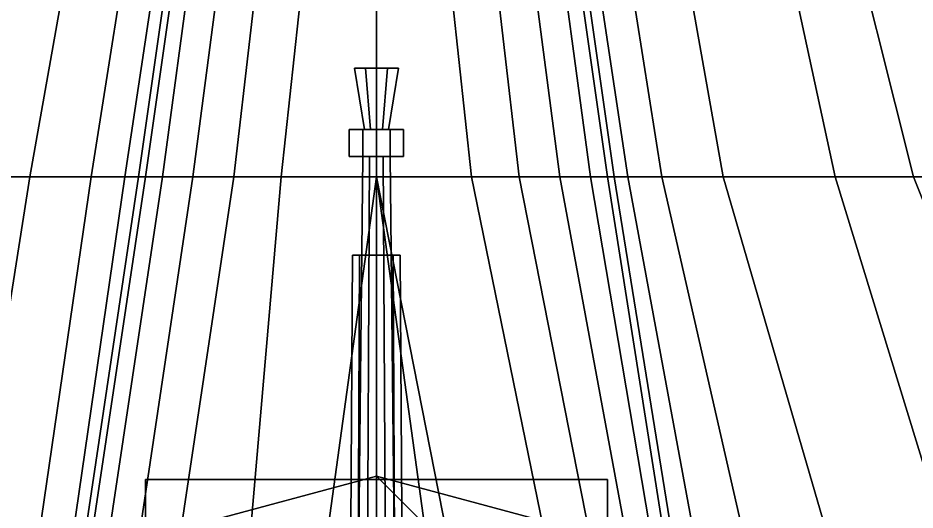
# Model space of a CAD drawing. Header units: millimetres. Extents: x -3.8 to 3.8, y -36.3 to 63.6.
# Drawn here: x -1.055 to 1.585, y 29.2 to 30.648 of the extents above; entities that cross this region are included whole.
import ezdxf

# ---------------------------------------------------------------- set-up
doc = ezdxf.new("R2010")
doc.units = ezdxf.units.MM
for name, color, linetype in [('gun', 1, 'Continuous'), ('superstructure', 3, 'Continuous'), ('turret', 2, 'Continuous')]:
    doc.layers.add(name, color=color, linetype=linetype)

msp = doc.modelspace()

# ---------------------------------------------------------------- linework, layer by layer
for points in [[(-1.239999999999999, 32.77, 3.510000000000002), (-0.929999999999997, 32.77, 3.010000000000002), (-1.580000000000074, 30.18, 3.010000000000002), (-1.96000000000007, 30.18, 3.400000000000003)], [(-0.929999999999997, 32.77, 3.010000000000002), (-0.7900000000000107, 32.77, 2.720000000000003), (-1.350000000000056, 30.18, 2.720000000000003), (-1.580000000000074, 30.18, 3.010000000000002)], [(-0.7900000000000107, 32.77, 2.720000000000003), (-0.5599999999999925, 32.77, 1.960000000000001), (-1.020000000000072, 30.18, 1.960000000000001), (-1.350000000000056, 30.18, 2.720000000000003)], [(-0.5599999999999925, 32.77, 1.960000000000001), (-0.4299999999999971, 32.77, 1.290000000000003), (-0.8400000000000653, 30.18, 1.290000000000003), (-1.020000000000072, 30.18, 1.960000000000001)], [(-0.4299999999999971, 32.77, 1.290000000000003), (-0.350000000000013, 32.77, 0.27), (-0.7400000000000425, 30.18, 0.27), (-0.8400000000000653, 30.18, 1.290000000000003)], [(-0.350000000000013, 32.77, 0.27), (-0.3300000000000312, 32.77), (-0.7000000000000789, 30.18), (-0.7400000000000425, 30.18, 0.27)], [(-0.3300000000000312, 32.77), (-0.3099999999999926, 32.77, -0.2700000000000027), (-0.6800000000000402, 30.18, -0.2700000000000027), (-0.7000000000000789, 30.18)], [(-0.3099999999999926, 32.77, -0.2700000000000027), (-0.2800000000000198, 32.77, -0.5699999999999998), (-0.6300000000000289, 30.18, -0.5699999999999998), (-0.6800000000000402, 30.18, -0.2700000000000027)], [(-0.2800000000000198, 32.77, -0.5699999999999998), (-0.1999999999999789, 32.77, -0.8199999999999998), (-0.5400000000000539, 30.18, -0.8199999999999998), (-0.6300000000000289, 30.18, -0.5699999999999998)], [(-0.1999999999999789, 32.77, -0.8199999999999998), (-0.1199999999999948, 32.77, -0.9199999999999995), (-0.4200000000000493, 30.18, -1.009999999999999), (-0.5400000000000539, 30.18, -0.8199999999999998)], [(-0.1199999999999948, 32.77, -0.9199999999999995), (9.730683598295486e-15, 32.77, -1.009999999999999), (-0.280000000000063, 30.18, -1.159999999999998), (-0.4200000000000493, 30.18, -1.009999999999999)], [(9.730683598295486e-15, 32.77, -1.009999999999999), (9.708809819465591e-15, 32.77, -1.009999999999999), (-3.342461832485377e-14, 30.18, -1.269999999999999), (-0.280000000000063, 30.18, -1.159999999999998)], [(0.2799999999999962, 30.18, -1.159999999999998), (-3.342461832485377e-14, 30.18, -1.269999999999999), (9.708809819465591e-15, 32.77, -1.009999999999999), (9.786194749526744e-15, 32.77, -1.009999999999999)], [(0.4199999999999826, 30.18, -1.009999999999999), (0.2799999999999962, 30.18, -1.159999999999998), (9.786194749526744e-15, 32.77, -1.009999999999999), (0.1200000000000143, 32.77, -0.9199999999999995)], [(0.539999999999987, 30.18, -0.8199999999999998), (0.4199999999999826, 30.18, -1.009999999999999), (0.1200000000000143, 32.77, -0.9199999999999995), (0.1999999999999984, 32.77, -0.8199999999999998)], [(0.629999999999962, 30.18, -0.5699999999999998), (0.539999999999987, 30.18, -0.8199999999999998), (0.1999999999999984, 32.77, -0.8199999999999998), (0.2800000000000393, 32.77, -0.5699999999999998)], [(0.6799999999999734, 30.18, -0.2700000000000027), (0.629999999999962, 30.18, -0.5699999999999998), (0.2800000000000393, 32.77, -0.5699999999999998), (0.310000000000012, 32.77, -0.2700000000000027)], [(0.7000000000000121, 30.18), (0.6799999999999734, 30.18, -0.2700000000000027), (0.310000000000012, 32.77, -0.2700000000000027), (0.3300000000000507, 32.77)], [(0.7399999999999757, 30.18, 0.27), (0.7000000000000121, 30.18), (0.3300000000000507, 32.77), (0.3500000000000325, 32.77, 0.27)], [(0.8399999999999984, 30.18, 1.290000000000003), (0.7399999999999757, 30.18, 0.27), (0.3500000000000325, 32.77, 0.27), (0.4300000000000166, 32.77, 1.290000000000003)], [(1.020000000000005, 30.18, 1.960000000000001), (0.8399999999999984, 30.18, 1.290000000000003), (0.4300000000000166, 32.77, 1.290000000000003), (0.560000000000012, 32.77, 1.960000000000001)], [(1.349999999999989, 30.18, 2.720000000000003), (1.020000000000005, 30.18, 1.960000000000001), (0.560000000000012, 32.77, 1.960000000000001), (0.7900000000000302, 32.77, 2.720000000000003)], [(1.580000000000008, 30.18, 3.010000000000002), (1.349999999999989, 30.18, 2.720000000000003), (0.7900000000000302, 32.77, 2.720000000000003), (0.9300000000000166, 32.77, 3.010000000000002)], [(1.960000000000003, 30.18, 3.400000000000003), (1.580000000000008, 30.18, 3.010000000000002), (0.9300000000000166, 32.77, 3.010000000000002), (1.240000000000019, 32.77, 3.510000000000002)], [(2.35999999999998, 30.18, 3.710000000000001), (1.960000000000003, 30.18, 3.400000000000003), (1.240000000000019, 32.77, 3.510000000000002), (1.590000000000042, 32.77, 3.860000000000003)], [(-1.350000000000056, 30.18, 2.720000000000003), (-1.020000000000072, 30.18, 1.960000000000001), (-1.419999999999989, 27.64, 1.910000000000001), (-1.759999999999964, 27.64, 2.570000000000001)], [(-1.020000000000072, 30.18, 1.960000000000001), (-0.8400000000000653, 30.18, 1.290000000000003), (-1.209999999999953, 27.64, 1.140000000000001), (-1.419999999999989, 27.64, 1.910000000000001)], [(-0.8400000000000653, 30.18, 1.290000000000003), (-0.7400000000000425, 30.18, 0.27), (-1.109999999999987, 27.64, 0.27), (-1.209999999999953, 27.64, 1.140000000000001)], [(-0.7400000000000425, 30.18, 0.27), (-0.7000000000000789, 30.18), (-1.079999999999958, 27.64), (-1.109999999999987, 27.64, 0.27)], [(-0.7000000000000789, 30.18), (-0.6800000000000402, 30.18, -0.2700000000000027), (-1.059999999999976, 27.64, -0.2700000000000027), (-1.079999999999958, 27.64)], [(-0.6800000000000402, 30.18, -0.2700000000000027), (-0.6300000000000289, 30.18, -0.5699999999999998), (-1.009999999999964, 27.64, -0.5699999999999998), (-1.059999999999976, 27.64, -0.2700000000000027)], [(-0.6300000000000289, 30.18, -0.5699999999999998), (-0.5400000000000539, 30.18, -0.8199999999999998), (-0.9199999999999894, 27.64, -0.8199999999999998), (-1.009999999999964, 27.64, -0.5699999999999998)], [(-0.5400000000000539, 30.18, -0.8199999999999998), (-0.4200000000000493, 30.18, -1.009999999999999), (-0.7999999999999848, 27.64, -1.009999999999999), (-0.9199999999999894, 27.64, -0.8199999999999998)], [(-0.4200000000000493, 30.18, -1.009999999999999), (-0.280000000000063, 30.18, -1.159999999999998), (-0.4999999999999735, 27.64, -1.25), (-0.7999999999999848, 27.64, -1.009999999999999)], [(-0.280000000000063, 30.18, -1.159999999999998), (-3.349660934910681e-14, 30.18, -1.269999999999999), (-0.3499999999999394, 27.64, -1.319999999999998), (-0.4999999999999735, 27.64, -1.25)], [(-3.349660934910681e-14, 30.18, -1.269999999999999), (-3.336338800716265e-14, 30.18, -1.269999999999999), (2.64767732478105e-14, 27.64, -1.429999999999999), (-0.3499999999999394, 27.64, -1.319999999999998)], [(0.3499999999999924, 27.64, -1.319999999999998), (2.64767732478105e-14, 27.64, -1.429999999999999), (-3.336338800716265e-14, 30.18, -1.269999999999999), (-3.338558704664429e-14, 30.18, -1.269999999999999)], [(0.5000000000000265, 27.64, -1.25), (0.3499999999999924, 27.64, -1.319999999999998), (-3.336338800716265e-14, 30.18, -1.269999999999999), (-3.338558704664429e-14, 30.18, -1.269999999999999)], [(0.8000000000000379, 27.64, -1.009999999999999), (0.5000000000000265, 27.64, -1.25), (-3.336338800716265e-14, 30.18, -1.269999999999999), (0.2799999999999962, 30.18, -1.159999999999998)], [(0.9200000000000425, 27.64, -0.8199999999999998), (0.8000000000000379, 27.64, -1.009999999999999), (0.2799999999999962, 30.18, -1.159999999999998), (0.4199999999999826, 30.18, -1.009999999999999)], [(1.010000000000017, 27.64, -0.5699999999999998), (0.9200000000000425, 27.64, -0.8199999999999998), (0.4199999999999826, 30.18, -1.009999999999999), (0.539999999999987, 30.18, -0.8199999999999998)], [(1.060000000000029, 27.64, -0.2700000000000027), (1.010000000000017, 27.64, -0.5699999999999998), (0.539999999999987, 30.18, -0.8199999999999998), (0.629999999999962, 30.18, -0.5699999999999998)], [(1.080000000000011, 27.64), (1.060000000000029, 27.64, -0.2700000000000027), (0.629999999999962, 30.18, -0.5699999999999998), (0.6799999999999734, 30.18, -0.2700000000000027)], [(1.11000000000004, 27.64, 0.27), (1.080000000000011, 27.64), (0.6799999999999734, 30.18, -0.2700000000000027), (0.7000000000000121, 30.18)], [(1.210000000000006, 27.64, 1.140000000000001), (1.11000000000004, 27.64, 0.27), (0.7000000000000121, 30.18), (0.7399999999999757, 30.18, 0.27)], [(1.420000000000042, 27.64, 1.910000000000001), (1.210000000000006, 27.64, 1.140000000000001), (0.7399999999999757, 30.18, 0.27), (0.8399999999999984, 30.18, 1.290000000000003)], [(1.760000000000017, 27.64, 2.570000000000001), (1.420000000000042, 27.64, 1.910000000000001), (0.8399999999999984, 30.18, 1.290000000000003), (1.020000000000005, 30.18, 1.960000000000001)], [(2.130000000000022, 27.64, 3.010000000000002), (1.760000000000017, 27.64, 2.570000000000001), (1.020000000000005, 30.18, 1.960000000000001), (1.349999999999989, 30.18, 2.720000000000003)], [(2.599999999999993, 27.64, 3.400000000000003), (2.130000000000022, 27.64, 3.010000000000002), (1.349999999999989, 30.18, 2.720000000000003), (1.580000000000008, 30.18, 3.010000000000002)], [(2.960000000000006, 27.64, 3.640000000000001), (2.599999999999993, 27.64, 3.400000000000003), (1.580000000000008, 30.18, 3.010000000000002), (1.960000000000003, 30.18, 3.400000000000003)]]:
    msp.add_3dface(points)
at = {"layer": 'gun'}
for points in [[(-0.06499999999998146, 30.50000000000004, 5.200000000000001), (0.06500000000001843, 30.50000000000004, 5.200000000000001), (0.03250000000001868, 30.50000000000004, 5.143708348754013), (-0.03249999999998127, 30.50000000000004, 5.143708348754013)], [(-0.03249999999998127, 30.50000000000004, 5.25629165124599), (0.03250000000001868, 30.50000000000004, 5.25629165124599), (0.06500000000001843, 30.50000000000004, 5.200000000000001), (-0.06499999999998146, 30.50000000000004, 5.200000000000001)], [(-0.01749999999998163, 30.32000000000003, 5.169689110867546), (-0.0349999999999817, 30.32000000000003, 5.200000000000001), (-0.06499999999998146, 30.50000000000004, 5.200000000000001), (-0.03249999999998127, 30.50000000000004, 5.143708348754013)], [(-0.0349999999999817, 30.32000000000003, 5.200000000000001), (-0.01749999999998163, 30.32000000000003, 5.230310889132456), (-0.03249999999998127, 30.50000000000004, 5.25629165124599), (-0.06499999999998146, 30.50000000000004, 5.200000000000001)], [(0.01750000000001851, 30.32000000000003, 5.169689110867546), (-0.01749999999998163, 30.32000000000003, 5.169689110867546), (-0.03249999999998127, 30.50000000000004, 5.143708348754013), (0.03250000000001868, 30.50000000000004, 5.143708348754013)], [(-0.01749999999998163, 30.32000000000003, 5.230310889132456), (0.01750000000001851, 30.32000000000003, 5.230310889132456), (0.03250000000001868, 30.50000000000004, 5.25629165124599), (-0.03249999999998127, 30.50000000000004, 5.25629165124599)], [(0.03500000000001859, 30.32000000000003, 5.200000000000001), (0.01750000000001851, 30.32000000000003, 5.169689110867546), (0.03250000000001868, 30.50000000000004, 5.143708348754013), (0.06500000000001843, 30.50000000000004, 5.200000000000001)], [(0.01750000000001851, 30.32000000000003, 5.230310889132456), (0.03500000000001859, 30.32000000000003, 5.200000000000001), (0.06500000000001843, 30.50000000000004, 5.200000000000001), (0.03250000000001868, 30.50000000000004, 5.25629165124599)], [(-0.07999999999998161, 30.32000000000003, 5.200000000000001), (0.08000000000001853, 30.32000000000003, 5.200000000000001), (0.04000000000001848, 30.32000000000003, 5.130717967697246), (-0.03999999999998159, 30.32000000000003, 5.130717967697246)], [(-0.03999999999998159, 30.32000000000003, 5.269282032302756), (0.04000000000001848, 30.32000000000003, 5.269282032302756), (0.08000000000001853, 30.32000000000003, 5.200000000000001), (-0.07999999999998161, 30.32000000000003, 5.200000000000001)], [(-0.03999999999998205, 30.24000000000002, 5.130717967697246), (-0.07999999999998209, 30.24000000000002, 5.200000000000001), (-0.07999999999998161, 30.32000000000003, 5.200000000000001), (-0.03999999999998159, 30.32000000000003, 5.130717967697246)], [(-0.07999999999998209, 30.24000000000002, 5.200000000000001), (-0.03999999999998205, 30.24000000000002, 5.269282032302756), (-0.03999999999998159, 30.32000000000003, 5.269282032302756), (-0.07999999999998161, 30.32000000000003, 5.200000000000001)], [(-0.03999999999998205, 30.24000000000002, 5.269282032302756), (0.04000000000001802, 30.24000000000002, 5.269282032302756), (0.04000000000001848, 30.32000000000003, 5.269282032302756), (-0.03999999999998159, 30.32000000000003, 5.269282032302756)], [(0.04000000000001802, 30.24000000000002, 5.130717967697246), (-0.03999999999998205, 30.24000000000002, 5.130717967697246), (-0.03999999999998159, 30.32000000000003, 5.130717967697246), (0.04000000000001848, 30.32000000000003, 5.130717967697246)], [(0.08000000000001806, 30.24000000000002, 5.200000000000001), (0.04000000000001802, 30.24000000000002, 5.130717967697246), (0.04000000000001848, 30.32000000000003, 5.130717967697246), (0.08000000000001853, 30.32000000000003, 5.200000000000001)], [(0.04000000000001802, 30.24000000000002, 5.269282032302756), (0.08000000000001806, 30.24000000000002, 5.200000000000001), (0.08000000000001853, 30.32000000000003, 5.200000000000001), (0.04000000000001848, 30.32000000000003, 5.269282032302756)], [(-0.03999999999998205, 30.24000000000002, 5.130717967697246), (0.04000000000001802, 30.24000000000002, 5.130717967697246), (0.08000000000001806, 30.24000000000002, 5.200000000000001), (-0.07999999999998209, 30.24000000000002, 5.200000000000001)], [(-0.07999999999998209, 30.24000000000002, 5.200000000000001), (0.08000000000001806, 30.24000000000002, 5.200000000000001), (0.04000000000001802, 30.24000000000002, 5.269282032302756), (-0.03999999999998205, 30.24000000000002, 5.269282032302756)], [(-0.03999999999998205, 30.24000000000002, 5.200000000000001), (-0.01999999999998204, 30.24000000000002, 5.165358983848623), (-0.02749999999998266, 28.85000000000003, 5.152368602791856), (-0.05499999999998252, 28.85000000000003, 5.200000000000001)], [(-0.01999999999998204, 30.24000000000002, 5.234641016151379), (-0.03999999999998205, 30.24000000000002, 5.200000000000001), (-0.05499999999998252, 28.85000000000003, 5.200000000000001), (-0.02749999999998266, 28.85000000000003, 5.247631397208146)], [(0.020000000000018, 30.24000000000002, 5.234641016151379), (-0.01999999999998204, 30.24000000000002, 5.234641016151379), (-0.02749999999998266, 28.85000000000003, 5.247631397208146), (0.0275000000000175, 28.85000000000003, 5.247631397208146)], [(-0.01999999999998204, 30.24000000000002, 5.165358983848623), (0.020000000000018, 30.24000000000002, 5.165358983848623), (0.0275000000000175, 28.85000000000003, 5.152368602791856), (-0.02749999999998266, 28.85000000000003, 5.152368602791856)], [(0.020000000000018, 30.24000000000002, 5.165358983848623), (0.04000000000001802, 30.24000000000002, 5.200000000000001), (0.05500000000001735, 28.85000000000003, 5.200000000000001), (0.0275000000000175, 28.85000000000003, 5.152368602791856)], [(0.04000000000001802, 30.24000000000002, 5.200000000000001), (0.020000000000018, 30.24000000000002, 5.234641016151379), (0.0275000000000175, 28.85000000000003, 5.247631397208146), (0.05500000000001735, 28.85000000000003, 5.200000000000001)], [(-0.04949747468305406, 29.95, 5.589497474683057), (-0.0699999999999957, 29.95, 5.539999999999999), (-0.0899999999999965, 26.77, 5.539999999999999), (-0.06363961030678575, 26.77, 5.603639610306788)], [(-0.0699999999999957, 29.95, 5.539999999999999), (-0.04949747468305406, 29.95, 5.490502525316941), (-0.06363961030678586, 26.77, 5.476360389693211), (-0.0899999999999965, 26.77, 5.539999999999999)], [(0.04949747468306258, 29.95, 5.589497474683057), (-0.0699999999999957, 29.95, 5.539999999999999), (-0.04949747468305406, 29.95, 5.589497474683057), (4.477551684457792e-15, 29.95, 5.609999999999999)], [(0.0700000000000042, 29.95, 5.539999999999999), (-0.04949747468305406, 29.95, 5.490502525316941), (-0.0699999999999957, 29.95, 5.539999999999999), (0.04949747468306258, 29.95, 5.589497474683057)], [(4.477551684457792e-15, 29.95, 5.609999999999999), (-0.04949747468305406, 29.95, 5.589497474683057), (-0.06363961030678575, 26.77, 5.603639610306788), (3.476657438501729e-15, 26.77, 5.629999999999999)], [(-0.04949747468305406, 29.95, 5.490502525316941), (4.255507079532761e-15, 29.95, 5.469999999999999), (3.476657438501729e-15, 26.77, 5.449999999999999), (-0.06363961030678586, 26.77, 5.476360389693211)], [(0.04949747468306258, 29.95, 5.490502525316941), (4.255507079532761e-15, 29.95, 5.469999999999999), (-0.04949747468305406, 29.95, 5.490502525316941), (0.0700000000000042, 29.95, 5.539999999999999)], [(0.04949747468306258, 29.95, 5.589497474683057), (4.477551684457792e-15, 29.95, 5.609999999999999), (3.476657438501729e-15, 26.77, 5.629999999999999), (0.06363961030679269, 26.77, 5.603639610306788)], [(4.255507079532761e-15, 29.95, 5.469999999999999), (0.04949747468306258, 29.95, 5.490502525316941), (0.06363961030679269, 26.77, 5.476360389693211), (3.476657438501729e-15, 26.77, 5.449999999999999)], [(0.0700000000000042, 29.95, 5.539999999999999), (0.04949747468306258, 29.95, 5.589497474683057), (0.06363961030679269, 26.77, 5.603639610306788), (0.09000000000000344, 26.77, 5.539999999999999)], [(0.04949747468306258, 29.95, 5.490502525316941), (0.0700000000000042, 29.95, 5.539999999999999), (0.09000000000000344, 26.77, 5.539999999999999), (0.06363961030679269, 26.77, 5.476360389693211)]]:
    msp.add_3dface(points, dxfattribs=at)
at = {"layer": 'superstructure'}
for points in [[(-1.299999999999996, 32.77, 4.16), (-2.099999999999997, 30.18, 4.15), (2.100000000000004, 30.18, 4.15), (1.300000000000004, 32.77, 4.16)], [(1.300000000000004, 32.77, 4.16), (2.100000000000004, 30.18, 4.15), (2.429999999999974, 30.18, 4.030000000000001), (1.670000000000026, 32.77, 4.100000000000001)], [(2.400000000000003, 27.64, 4.16), (2.100000000000004, 30.18, 4.15), (-2.099999999999997, 30.18, 4.15), (-2.399999999999996, 27.64, 4.16)]]:
    msp.add_3dface(points, dxfattribs=at)
at = {"layer": 'turret'}
for points in [[(0.6800000000000175, 29.29000000000003, 4.800000000000001), (0.6800000000000175, 29.29000000000003, 4.380000000000001), (-0.679999999999982, 29.29000000000003, 4.380000000000001), (-0.679999999999982, 29.29000000000003, 4.800000000000001)], [(-0.6799999999999821, 29.00000000000004, 4.380000000000001), (-0.679999999999982, 29.29000000000003, 4.380000000000001), (0.6800000000000175, 29.29000000000003, 4.380000000000001), (0.6800000000000174, 29.00000000000004, 4.380000000000001)], [(0.6800000000000174, 29.00000000000004, 4.800000000000001), (0.6800000000000175, 29.29000000000003, 4.800000000000001), (-0.679999999999982, 29.29000000000003, 4.800000000000001), (-0.6799999999999821, 29.00000000000004, 4.800000000000001)], [(-0.679999999999982, 29.29000000000003, 4.800000000000001), (-0.679999999999982, 29.29000000000003, 4.380000000000001), (-0.6799999999999821, 29.00000000000004, 4.380000000000001), (-0.6799999999999821, 29.00000000000004, 4.800000000000001)], [(1.050000000000018, 28.25000000000004, 4.380000000000001), (1.864022933402432e-14, 29.30000000000002, 4.380000000000001), (-0.5249999999999827, 29.15932667397369, 4.380000000000001), (0.909326673973678, 27.72500000000003, 4.380000000000001)], [(1.775205091432419e-14, 29.30000000000002, 4.280000000000001), (-0.5249999999999827, 29.15932667397369, 4.280000000000001), (-0.5249999999999827, 29.15932667397369, 4.380000000000001), (1.775205091432419e-14, 29.30000000000002, 4.380000000000001)], [(-0.5249999999999827, 29.15932667397369, 4.280000000000001), (1.730796170447413e-14, 29.30000000000002, 4.280000000000001), (1.714386445306194e-14, 28.63000000000003, 4.150000000000002), (-0.1899999999999828, 28.57908965343811, 4.150000000000002)], [(0.525000000000018, 29.15932667397369, 4.280000000000001), (1.775205091432419e-14, 29.30000000000002, 4.280000000000001), (1.775205091432419e-14, 29.30000000000002, 4.380000000000001), (0.525000000000018, 29.15932667397369, 4.380000000000001)], [(0.9093266739736791, 28.77500000000004, 4.380000000000001), (0.5250000000000185, 29.15932667397369, 4.380000000000001), (1.775205091432419e-14, 29.30000000000002, 4.380000000000001), (1.050000000000018, 28.25000000000004, 4.380000000000001)], [(1.730796170447413e-14, 29.30000000000002, 4.280000000000001), (0.5250000000000171, 29.15932667397369, 4.280000000000001), (0.1900000000000171, 28.57908965343811, 4.150000000000002), (1.714386445306194e-14, 28.63000000000003, 4.150000000000002)], [(0.6800000000000174, 29.00000000000004, 4.380000000000001), (0.6800000000000175, 29.29000000000003, 4.380000000000001), (0.6800000000000175, 29.29000000000003, 4.800000000000001), (0.6800000000000174, 29.00000000000004, 4.800000000000001)]]:
    msp.add_3dface(points, dxfattribs=at)

doc.saveas('drawing.dxf')
